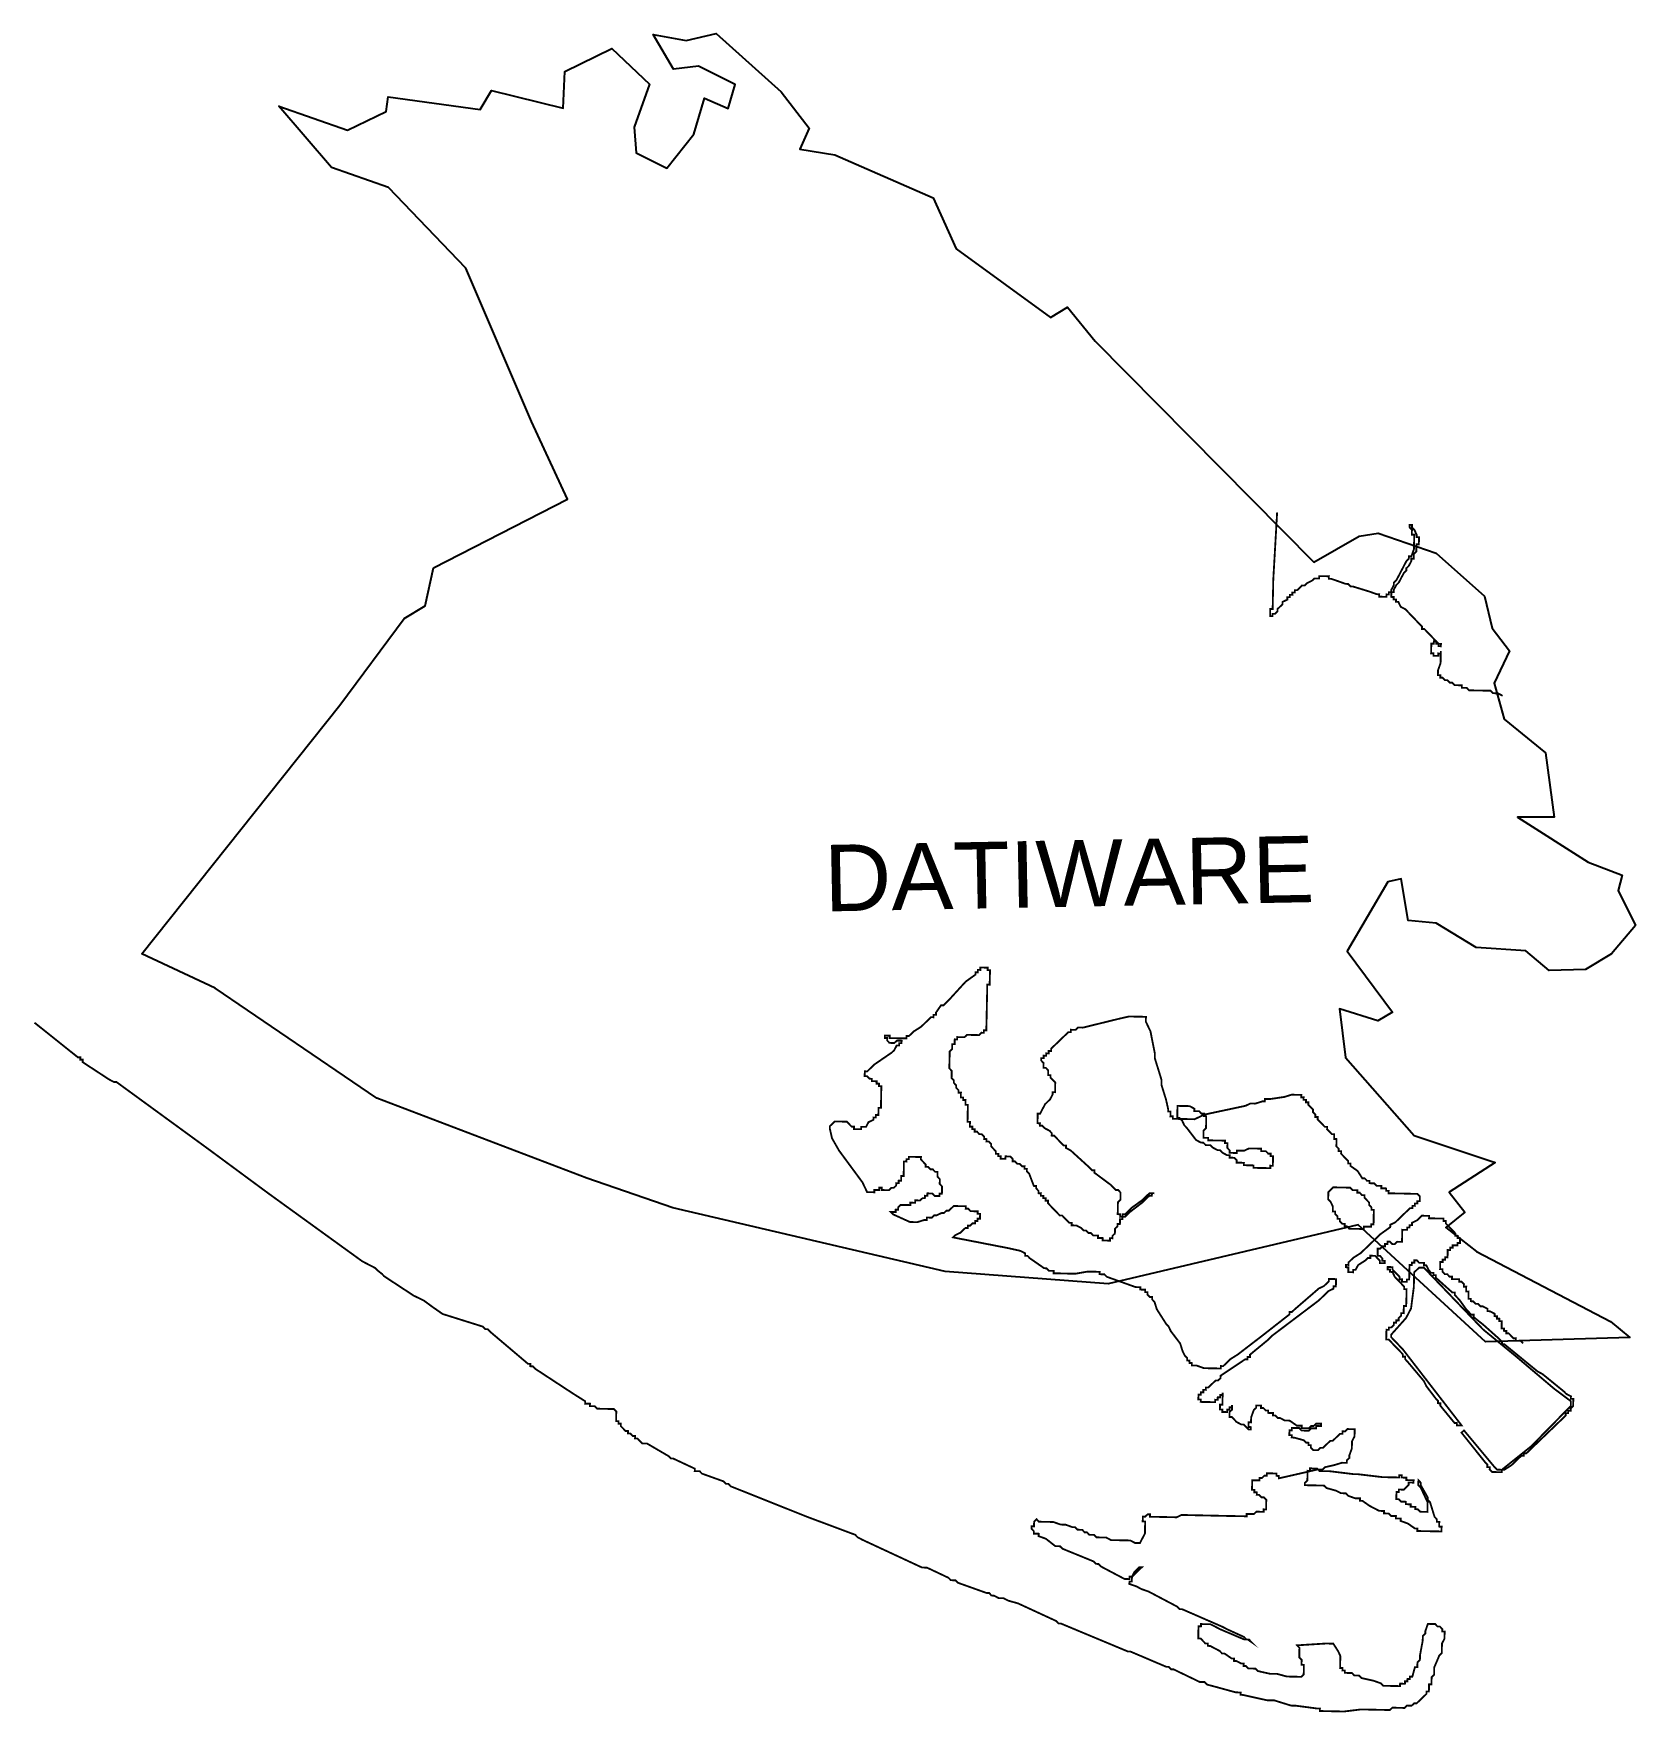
# Model space of a CAD drawing. Header units: metres. Extents: x 263345 to 265964, y 2158203 to 2160949.
import ezdxf

# ---------------------------------------------------------------- set-up
doc = ezdxf.new("R2010")
doc.units = ezdxf.units.M
for name, color, linetype in [('HIGH TIDE LINE', 6, 'Continuous'), ('village', 3, 'Continuous'), ('VILLAGE NAME', 250, 'Continuous')]:
    doc.layers.add(name, color=color, linetype=linetype)
doc.styles.get("Standard").update_dxf_attribs({"font": 'simplex.shx'})

msp = doc.modelspace()

# ---------------------------------------------------------------- linework, layer by layer
at = {"layer": 'HIGH TIDE LINE', "lineweight": 35, "const_width": 3}
for points in [[(265747.1, 2159865.6), (265739.3, 2159869.7), (265731.4, 2159869.8), (265727.6, 2159873.9), (265723.6, 2159873.9), (265719.7, 2159874), (265715.7, 2159874.1), (265711.8, 2159874.2), (265707.8, 2159874.3), (265703.9, 2159874.3), (265699.9, 2159874.4), (265696, 2159874.5), (265692, 2159874.6), (265688.2, 2159878.6), (265684.2, 2159878.7), (265680.3, 2159878.8), (265680.4, 2159882.7), (265676.4, 2159882.8), (265672.5, 2159882.9), (265668.5, 2159883), (265664.7, 2159887), (265660.7, 2159887.1), (265656.8, 2159891.1), (265652.9, 2159891.2), (265649, 2159895.2), (265645.1, 2159895.3), (265645.2, 2159899.3), (265641.2, 2159899.3), (265641.3, 2159903.3), (265641.4, 2159907.2), (265645.6, 2159919), (265645.8, 2159930.8), (265645.9, 2159934.8), (265646, 2159938.7), (265645.9, 2159934.8), (265642, 2159934.9), (265641.9, 2159930.9), (265637.9, 2159931), (265634, 2159931.1), (265634.1, 2159935), (265630.1, 2159935.1), (265630.2, 2159939.1), (265630.3, 2159943), (265630.4, 2159946.9), (265630.4, 2159950.9), (265634.4, 2159950.8), (265634.5, 2159954.8), (265638.4, 2159954.7), (265638.3, 2159950.7), (265642.3, 2159950.6), (265642.2, 2159946.7), (265646.1, 2159946.6), (265646.2, 2159950.6), (265642.3, 2159950.6), (265638.4, 2159954.7), (265626.8, 2159966.8), (265623, 2159970.8), (265619.1, 2159974.8), (265615.2, 2159974.9), (265615.2, 2159978.8), (265588.2, 2160007), (265580.4, 2160011.2), (265576.6, 2160019.1), (265572.6, 2160019.2), (265572.7, 2160023.2), (265568.8, 2160023.2), (265568.9, 2160027.2), (265564.9, 2160027.3), (265565, 2160031.2), (265565.1, 2160035.2), (265569, 2160035.1), (265569.1, 2160039), (265573.2, 2160046.8), (265577.2, 2160050.7), (265585.5, 2160066.3), (265589.5, 2160070.2), (265589.6, 2160074.1), (265593.6, 2160078), (265597.7, 2160085.8), (265597.8, 2160089.8), (265601.7, 2160089.7), (265601.8, 2160093.6), (265601.9, 2160097.6), (265605.9, 2160101.4), (265606, 2160105.4), (265606.1, 2160109.3), (265606.2, 2160113.3), (265610.1, 2160113.2), (265610.2, 2160117.2), (265610.3, 2160121.1), (265610.4, 2160125), (265606.4, 2160125.1), (265606.5, 2160129.1), (265602.7, 2160137.1), (265598.9, 2160141.1), (265598.9, 2160145), (265595, 2160145.1), (265594.9, 2160141.2), (265598.8, 2160137.1), (265598.7, 2160133.2), (265598.6, 2160129.2), (265602.6, 2160129.2), (265602.5, 2160125.2), (265602.4, 2160121.3), (265602.3, 2160117.3), (265602.2, 2160113.4), (265602.1, 2160109.4), (265602.1, 2160105.5), (265597.9, 2160093.7), (265593.9, 2160093.8), (265593.8, 2160089.9), (265589.8, 2160086), (265573.4, 2160054.7), (265569.3, 2160050.9), (265569.3, 2160046.9), (265565.2, 2160039.1), (265565.1, 2160035.2), (265561.1, 2160035.2), (265561, 2160031.3), (265557.1, 2160031.4), (265557, 2160027.4), (265553.1, 2160027.5), (265549.1, 2160027.6), (265545.2, 2160027.7), (265545.3, 2160031.6), (265541.3, 2160031.7), (265529.6, 2160035.9), (265502.1, 2160044.4), (265498.2, 2160044.5), (265494.3, 2160048.5), (265490.3, 2160048.6), (265478.6, 2160052.8), (265466.8, 2160056.9), (265462.9, 2160057), (265463, 2160061), (265459, 2160061.1), (265455.1, 2160061.1), (265451.1, 2160061.2), (265447.2, 2160061.3), (265447.1, 2160057.4), (265443.1, 2160057.4), (265439.2, 2160057.5), (265435.2, 2160053.7), (265427.2, 2160049.9), (265423.2, 2160046), (265419.2, 2160046.1), (265415.2, 2160042.2), (265411.2, 2160038.4), (265407.2, 2160038.4), (265407.1, 2160034.5), (265403.2, 2160034.6), (265403.1, 2160030.6), (265399.2, 2160030.7), (265399.1, 2160026.8), (265395.1, 2160026.8), (265395.1, 2160022.9), (265387.1, 2160019.1), (265387, 2160015.2), (265383, 2160011.3), (265378.9, 2160007.4), (265378.9, 2160003.5), (265374.8, 2159999.6), (265370.9, 2159999.7), (265370.8, 2159995.8), (265366.9, 2159995.8), (265366.9, 2159999.8), (265367, 2160003.7), (265367.1, 2160007.7), (265371.1, 2160007.6), (265371.1, 2160011.5), (265371.2, 2160015.5), (265371.5, 2160031.3), (265371.6, 2160035.2), (265371.7, 2160039.2), (265371.9, 2160051), (265372, 2160055), (265378.3, 2160165.4)], [(263346.1, 2159331.1), (263417, 2159274.5), (263421, 2159274.5), (263421, 2159270.5), (263424.9, 2159270.5), (263424.9, 2159266.5), (263468.3, 2159238.1), (263476.2, 2159234), (263480.2, 2159234), (263629.9, 2159124.8), (263728.5, 2159052), (263882.2, 2158940.8), (263897.6, 2158932.8), (263903.6, 2158929.7), (263907.4, 2158925.7), (263914.3, 2158920.3), (263918.2, 2158916.2), (263966.2, 2158884.7), (263982.8, 2158876.7), (263996.2, 2158866.8), (264013.5, 2158854.7), (264079.4, 2158834), (264083.3, 2158829.9), (264087.2, 2158829.9), (264091.1, 2158825.8), (264153.2, 2158773.2), (264157.1, 2158773.1), (264157, 2158769.2), (264161, 2158769.1), (264164.9, 2158765.1), (264227.2, 2158724.3), (264246.7, 2158712), (264246.6, 2158708.1), (264254.5, 2158707.9), (264254.4, 2158704), (264262.3, 2158703.8), (264266.2, 2158699.8), (264293.8, 2158699.2), (264297.6, 2158695.2), (264297.3, 2158679.4), (264301.3, 2158679.3), (264301.2, 2158675.4), (264305.1, 2158675.3), (264305, 2158671.3), (264312.8, 2158663.3), (264316.7, 2158663.2), (264316.6, 2158659.3), (264320.6, 2158659.2), (264324.4, 2158655.1), (264328.4, 2158655.1), (264328.3, 2158651.1), (264332.3, 2158651), (264336.1, 2158647), (264340, 2158643), (264347.9, 2158642.8), (264383, 2158622.3), (264386.9, 2158618.3), (264390.8, 2158618.2), (264426, 2158601.7), (264425.9, 2158597.8), (264433.8, 2158597.6), (264437.7, 2158593.6), (264472.9, 2158581), (264476.8, 2158577), (264480.7, 2158576.9), (264484.6, 2158572.9), (264609.9, 2158522.9), (264688.3, 2158493.6), (264692.1, 2158489.6), (264699.9, 2158485.5), (264797.7, 2158440), (264805.6, 2158439.9), (264840.8, 2158423.3), (264844.7, 2158419.3), (264852.5, 2158419.1), (264856.4, 2158415.1), (264903.4, 2158398.3), (264907.4, 2158398.3), (264911.2, 2158394.2), (264915.2, 2158394.1), (264923, 2158390), (264930.9, 2158389.9), (264938.7, 2158385.8), (264954.4, 2158381.5), (265017, 2158352.6), (265020.8, 2158348.5), (265024.8, 2158348.4), (265134.4, 2158302.7), (265138.3, 2158302.7), (265197, 2158277.7), (265201, 2158277.7), (265204.9, 2158273.6), (265208.8, 2158273.6), (265251.8, 2158252.9), (265259.7, 2158252.8), (265263.6, 2158248.7), (265279.3, 2158244.5), (265310.7, 2158235.9), (265318.6, 2158235.7), (265318.5, 2158231.8), (265322.4, 2158231.7), (265361.7, 2158223), (265373.6, 2158222.8), (265401, 2158214.3), (265408.9, 2158214.1), (265444.4, 2158209.4), (265448.3, 2158209.4), (265448.2, 2158205.4), (265487.7, 2158204.6), (265515.4, 2158208), (265562.7, 2158207), (265566.8, 2158210.9), (265586.5, 2158210.4), (265590.5, 2158214.3), (265598.4, 2158214.2), (265602.4, 2158218), (265606.4, 2158217.9), (265614.5, 2158225.7), (265618.5, 2158229.5), (265622.5, 2158233.4), (265622.6, 2158237.3), (265626.5, 2158237.3), (265626.8, 2158249.1), (265630.7, 2158249), (265631, 2158260.9), (265635, 2158264.7), (265635.2, 2158276.6), (265643.5, 2158296.1), (265647.6, 2158300), (265647.9, 2158315.8), (265652, 2158323.6), (265652.3, 2158335.4), (265648.3, 2158335.5), (265648.4, 2158339.5), (265644.5, 2158343.5), (265640.6, 2158343.6), (265636.7, 2158347.6), (265624.9, 2158347.9), (265620.7, 2158336.1), (265620.6, 2158332.2), (265616.6, 2158328.3), (265616.4, 2158320.4), (265612, 2158296.8), (265611.8, 2158288.9), (265607.8, 2158285), (265607.6, 2158277.1), (265603.7, 2158277.2), (265599.4, 2158261.5), (265595.5, 2158261.6), (265595.4, 2158257.6), (265591.4, 2158257.7), (265591.3, 2158253.8), (265587.4, 2158253.9), (265587.3, 2158249.9), (265579.4, 2158250.1), (265579.3, 2158246.1), (265551.7, 2158246.7), (265547.9, 2158250.7), (265536.1, 2158254.9), (265516.4, 2158259.3), (265512.6, 2158263.3), (265504.7, 2158263.5), (265500.8, 2158267.5), (265489, 2158267.8), (265489.1, 2158271.7), (265485.1, 2158271.8), (265485.2, 2158275.7), (265481.3, 2158275.8), (265481.7, 2158295.5), (265477.9, 2158303.5), (265470.2, 2158315.5), (265458.4, 2158315.8), (265411, 2158312.8), (265414.8, 2158308.8), (265414.5, 2158293), (265418.4, 2158289), (265418.2, 2158281.1), (265422.1, 2158281), (265421.8, 2158265.2), (265417.8, 2158261.3), (265394.1, 2158261.8), (265378.4, 2158266.1), (265366.6, 2158266.3), (265346.9, 2158270.7), (265343.1, 2158274.7), (265331.2, 2158275), (265327.4, 2158279), (265323.4, 2158279.1), (265323.5, 2158283), (265319.5, 2158283.1), (265311.7, 2158287.2), (265307.8, 2158287.3), (265307.9, 2158291.2), (265303.9, 2158291.3), (265292.2, 2158299.5), (265288.3, 2158299.5), (265284.4, 2158303.6), (265268.8, 2158311.8), (265264.9, 2158311.9), (265264.9, 2158315.8), (265261, 2158315.9), (265257.1, 2158319.9), (265253.3, 2158324), (265249.3, 2158324), (265249.7, 2158343.8), (265253.7, 2158343.7), (265253.8, 2158347.6), (265269.5, 2158347.3), (265285.2, 2158339.1), (265324.3, 2158322.5), (265332.2, 2158322.3), (265336.1, 2158318.3), (265324.4, 2158326.4), (265297, 2158338.9), (265289.2, 2158343), (265222.7, 2158372), (265218.7, 2158372.1), (265214.9, 2158376.1), (265168, 2158400.8), (265156.2, 2158404.9), (265148.4, 2158409.1), (265136.7, 2158413.2), (265136.8, 2158417.2), (265140.7, 2158417.1), (265140.9, 2158425), (265148.9, 2158432.7), (265153, 2158436.6), (265157, 2158440.5), (265153, 2158440.6), (265149, 2158436.7), (265145, 2158432.8), (265140.9, 2158425), (265136.9, 2158425.1), (265136.8, 2158421.1), (265132.9, 2158421.2), (265128.9, 2158421.3), (265121.1, 2158425.4), (265113.3, 2158429.5), (265089.9, 2158441.9), (265086, 2158445.9), (265082.1, 2158446), (265078.2, 2158450), (265027.3, 2158470.8), (265023.5, 2158474.8), (265019.5, 2158474.9), (265015.6, 2158475), (265000, 2158487.2), (264988.3, 2158491.3), (264988.4, 2158495.3), (264984.4, 2158495.4), (264980.5, 2158495.5), (264980.5, 2158499.4), (264976.7, 2158503.4), (264976.8, 2158507.4), (264980.7, 2158507.3), (264980.8, 2158511.2), (264980.9, 2158515.2), (264984.9, 2158519.1), (264988.8, 2158515), (264992.7, 2158514.9), (264996.7, 2158514.9), (265000.6, 2158514.8), (265004.5, 2158514.7), (265008.5, 2158514.6), (265012.4, 2158514.5), (265024.2, 2158510.3), (265032.1, 2158510.2), (265043.8, 2158506), (265047.8, 2158505.9), (265051.7, 2158501.9), (265055.6, 2158501.8), (265059.6, 2158501.7), (265063.4, 2158497.7), (265067.4, 2158497.6), (265071.2, 2158493.6), (265075.2, 2158493.5), (265079.1, 2158493.4), (265083, 2158489.4), (265086.9, 2158489.3), (265094.8, 2158489.1), (265098.8, 2158489.1), (265106.6, 2158484.9), (265110.5, 2158484.9), (265114.5, 2158484.8), (265118.4, 2158484.7), (265122.4, 2158484.6), (265126.3, 2158484.5), (265130.3, 2158484.5), (265134.2, 2158484.4), (265138.1, 2158484.3), (265146, 2158480.2), (265149.9, 2158480.1), (265153.9, 2158480), (265162.1, 2158495.6), (265162.5, 2158515.4), (265158.5, 2158515.5), (265158.6, 2158519.4), (265158.7, 2158523.4), (265162.6, 2158523.3), (265166.7, 2158527.1), (265170.6, 2158527.1), (265170.5, 2158523.1), (265174.5, 2158523), (265178.4, 2158522.9), (265182.4, 2158522.9), (265186.3, 2158522.8), (265190.3, 2158522.7), (265213.9, 2158522.2), (265221.9, 2158526), (265237.7, 2158525.7), (265241.7, 2158525.6), (265245.6, 2158525.5), (265293, 2158524.5), (265296.9, 2158524.4), (265308.7, 2158524.2), (265324.5, 2158523.9), (265328.5, 2158523.8), (265328.6, 2158527.7), (265332.5, 2158527.7), (265336.4, 2158527.6), (265340.4, 2158527.5), (265344.4, 2158531.4), (265348.4, 2158531.3), (265352.3, 2158531.2), (265356.3, 2158531.1), (265356.3, 2158535.1), (265360.3, 2158535), (265360.4, 2158538.9), (265360.5, 2158542.9), (265360.5, 2158546.8), (265360.6, 2158550.8), (265356.8, 2158554.8), (265352.8, 2158554.9), (265348.9, 2158558.9), (265345, 2158559), (265345.1, 2158562.9), (265341.1, 2158563), (265341.2, 2158567), (265337.3, 2158567), (265337.3, 2158571), (265337.4, 2158574.9), (265337.5, 2158578.9), (265337.6, 2158582.8), (265341.5, 2158582.7), (265345.5, 2158582.7), (265349.4, 2158582.6), (265349.5, 2158586.5), (265353.5, 2158586.4), (265357.5, 2158590.3), (265361.4, 2158590.2), (265361.5, 2158594.2), (265365.5, 2158594.1), (265369.4, 2158594), (265373.4, 2158593.9), (265377.3, 2158593.9), (265377.2, 2158589.9), (265381.2, 2158589.8), (265381.1, 2158585.9), (265397, 2158589.5), (265412.8, 2158593.1), (265444.6, 2158600.4), (265448.5, 2158600.3), (265452.4, 2158600.2), (265456.5, 2158604.1), (265472.3, 2158607.7), (265484.3, 2158611.4), (265488.2, 2158611.3), (265492.2, 2158611.2), (265492.2, 2158615.2), (265496.3, 2158619), (265496.3, 2158623), (265500.5, 2158634.7), (265500.6, 2158638.7), (265500.7, 2158642.6), (265500.8, 2158646.6), (265504.9, 2158654.4), (265505, 2158658.3), (265505.1, 2158662.3), (265505.1, 2158666.2), (265501.2, 2158666.3), (265497.2, 2158666.4), (265493.3, 2158666.5), (265489.3, 2158662.6), (265485.3, 2158662.7), (265485.2, 2158658.7), (265481.3, 2158658.8), (265477.3, 2158655), (265469.2, 2158647.2), (265465.3, 2158647.3), (265453.2, 2158635.7), (265449.2, 2158635.8), (265445.2, 2158631.9), (265441.3, 2158632), (265437.3, 2158632.1), (265433.4, 2158636.1), (265433.5, 2158640.1), (265429.6, 2158640.2), (265429.7, 2158644.1), (265425.7, 2158644.2), (265421.9, 2158648.2), (265406.2, 2158652.5), (265402.2, 2158652.6), (265402.3, 2158656.5), (265398.3, 2158656.6), (265398.4, 2158660.5), (265398.5, 2158664.5), (265402.4, 2158664.4), (265402.5, 2158668.4), (265406.5, 2158668.3), (265410.4, 2158668.2), (265414.4, 2158668.1), (265418.2, 2158664.1), (265422.2, 2158664), (265426.1, 2158663.9), (265430.1, 2158663.8), (265434.1, 2158667.7), (265442, 2158667.5), (265442.1, 2158671.5), (265446, 2158671.4), (265450, 2158671.3), (265450.1, 2158675.3), (265446.1, 2158675.3), (265442.2, 2158675.4), (265438.1, 2158671.6), (265434.2, 2158671.6), (265430.2, 2158667.8), (265426.2, 2158667.9), (265422.3, 2158667.9), (265418.3, 2158668), (265418.4, 2158672), (265414.5, 2158672.1), (265410.5, 2158672.1), (265398.8, 2158680.3), (265394.9, 2158680.4), (265390.9, 2158680.4), (265383.1, 2158684.6), (265379.2, 2158684.6), (265375.3, 2158688.7), (265371.4, 2158688.7), (265371.5, 2158692.7), (265363.6, 2158692.9), (265363.6, 2158696.8), (265359.7, 2158696.9), (265355.8, 2158700.9), (265351.9, 2158701), (265352, 2158704.9), (265348, 2158705), (265344.1, 2158705.1), (265344, 2158701.2), (265340, 2158697.3), (265335.8, 2158685.5), (265335.7, 2158681.6), (265335.6, 2158677.6), (265331.7, 2158677.7), (265331.6, 2158673.8), (265331.5, 2158669.8), (265335.4, 2158669.7), (265335.4, 2158665.8), (265331.4, 2158665.9), (265327.6, 2158669.9), (265323.7, 2158673.9), (265319.7, 2158674), (265311.9, 2158678.1), (265308.1, 2158682.2), (265304.2, 2158686.2), (265300.3, 2158686.3), (265300.3, 2158690.2), (265300.4, 2158694.2), (265304.4, 2158698), (265304.5, 2158702), (265304.6, 2158705.9), (265304.5, 2158702), (265300.6, 2158702.1), (265300.5, 2158698.1), (265296.6, 2158698.2), (265296.5, 2158694.2), (265292.5, 2158694.3), (265288.6, 2158694.4), (265288.7, 2158698.4), (265284.7, 2158698.4), (265284.8, 2158702.4), (265284.9, 2158706.3), (265288.8, 2158706.2), (265288.9, 2158710.2), (265289, 2158714.1), (265289.1, 2158718.1), (265289.2, 2158722), (265289.2, 2158726), (265289.2, 2158722), (265285.2, 2158722.1), (265285.1, 2158718.2), (265281.2, 2158718.3), (265281.1, 2158714.3), (265277.1, 2158714.4), (265277.1, 2158710.4), (265273.1, 2158710.5), (265269.2, 2158710.6), (265265.2, 2158710.7), (265261.3, 2158710.8), (265257.3, 2158710.8), (265253.4, 2158710.9), (265253.5, 2158714.9), (265249.5, 2158715), (265249.6, 2158718.9), (265249.7, 2158722.9), (265253.6, 2158722.8), (265253.7, 2158726.7), (265257.7, 2158726.6), (265257.7, 2158730.6), (265261.7, 2158730.5), (265261.8, 2158734.4), (265265.7, 2158734.4), (265277.8, 2158746), (265281.7, 2158745.9), (265285.8, 2158749.7), (265285.9, 2158753.7), (265325.9, 2158780.5), (265329.8, 2158780.4), (265329.9, 2158784.4), (265333.9, 2158784.3), (265334, 2158788.2), (265362.1, 2158811.3), (265366.1, 2158815.2), (265370.1, 2158819.1), (265446.3, 2158876.7), (265450.4, 2158880.6), (265454.4, 2158884.5), (265462.4, 2158892.2), (265470.4, 2158896), (265470.5, 2158899.9), (265474.4, 2158899.8), (265474.5, 2158903.8), (265474.6, 2158907.7), (265474.7, 2158911.7), (265470.7, 2158911.8), (265466.8, 2158911.8), (265462.8, 2158911.9), (265462.8, 2158908), (265454.7, 2158900.2), (265446.7, 2158896.5), (265406.5, 2158861.8), (265402.5, 2158857.9), (265398.6, 2158858), (265398.5, 2158854), (265354.3, 2158819.4), (265314.2, 2158788.6), (265302.2, 2158781), (265294.2, 2158773.3), (265290.1, 2158769.4), (265286.2, 2158769.5), (265286.1, 2158765.5), (265282.2, 2158765.6), (265278.2, 2158765.7), (265274.3, 2158765.8), (265270.3, 2158765.9), (265266.4, 2158765.9), (265262.4, 2158766), (265258.5, 2158766.1), (265246.7, 2158770.3), (265242.8, 2158770.4), (265238.8, 2158770.5), (265238.9, 2158774.4), (265235, 2158774.5), (265235, 2158778.4), (265231.1, 2158778.5), (265231.2, 2158782.5), (265227.3, 2158786.5), (265223.5, 2158794.5), (265219.8, 2158806.4), (265204.5, 2158826.5), (265200.7, 2158834.4), (265196.8, 2158838.5), (265181.5, 2158862.5), (265177.8, 2158874.4), (265173.9, 2158878.4), (265174, 2158882.4), (265170.1, 2158882.4), (265166.2, 2158886.5), (265166.3, 2158890.4), (265162.4, 2158890.5), (265162.4, 2158894.5), (265158.5, 2158894.5), (265154.5, 2158894.6), (265154.6, 2158898.6), (265150.7, 2158898.6), (265146.7, 2158898.7), (265135, 2158902.9), (265099.7, 2158915.5), (265095.8, 2158919.5), (265091.9, 2158919.6), (265087.9, 2158919.7), (265088, 2158923.6), (265084.1, 2158923.7), (265080.1, 2158923.8), (265076.2, 2158923.9), (265072.2, 2158924), (265068.3, 2158924), (265048.5, 2158920.5), (265044.5, 2158920.6), (265040.6, 2158920.7), (265036.6, 2158920.7), (265028.8, 2158920.9), (265024.8, 2158921), (265020.9, 2158921.1), (265016.9, 2158921.2), (265013, 2158921.2), (265013, 2158925.2), (265009.1, 2158925.3), (265005.2, 2158925.3), (265001.3, 2158929.4), (264997.3, 2158929.5), (264985.7, 2158937.6), (264974, 2158945.7), (264970.1, 2158949.8), (264966.2, 2158949.8), (264966.3, 2158953.8), (264958.5, 2158957.9), (264938.8, 2158962.3), (264848.4, 2158979.9), (264852.4, 2158983.8), (264860.4, 2158987.6), (264864.4, 2158991.4), (264868.4, 2158995.3), (264872.4, 2158995.2), (264872.5, 2158999.2), (264876.4, 2158999.1), (264880.4, 2159003), (264884.4, 2159002.9), (264884.5, 2159006.8), (264888.4, 2159006.7), (264888.5, 2159010.7), (264892.4, 2159010.6), (264892.5, 2159014.6), (264892.6, 2159018.5), (264888.6, 2159018.6), (264888.7, 2159022.5), (264884.8, 2159022.6), (264880.8, 2159022.7), (264876.9, 2159022.8), (264873, 2159026.8), (264869.1, 2159026.9), (264869.2, 2159030.8), (264865.2, 2159030.9), (264861.3, 2159031), (264857.3, 2159031.1), (264853.4, 2159031.2), (264849.4, 2159031.2), (264845.4, 2159027.4), (264841.4, 2159023.5), (264837.4, 2159023.6), (264833.4, 2159019.7), (264829.5, 2159019.8), (264821.5, 2159016), (264817.5, 2159016.1), (264813.5, 2159012.2), (264809.6, 2159012.3), (264805.6, 2159012.4), (264805.5, 2159008.5), (264801.6, 2159008.5), (264789.7, 2159004.8), (264777.8, 2159005.1), (264750.4, 2159017.5), (264746.6, 2159021.5), (264750.5, 2159021.4), (264754.5, 2159021.4), (264754.6, 2159025.3), (264758.5, 2159025.2), (264758.6, 2159029.2), (264762.6, 2159033), (264766.6, 2159033), (264770.5, 2159032.9), (264774.4, 2159032.8), (264778.4, 2159032.7), (264778.5, 2159036.7), (264782.4, 2159036.6), (264786.4, 2159036.5), (264786.5, 2159040.4), (264790.4, 2159040.4), (264794.3, 2159040.3), (264798.4, 2159044.1), (264802.3, 2159044.1), (264802.4, 2159048), (264806.3, 2159047.9), (264806.4, 2159051.9), (264810.4, 2159051.8), (264814.3, 2159051.7), (264818.2, 2159047.7), (264822.1, 2159047.6), (264826.1, 2159047.5), (264826.2, 2159051.5), (264830.1, 2159051.4), (264830.2, 2159055.3), (264830.3, 2159059.3), (264830.4, 2159063.2), (264826.5, 2159067.3), (264826.6, 2159071.2), (264826.7, 2159075.1), (264822.8, 2159079.2), (264822.9, 2159083.1), (264822.9, 2159087.1), (264819, 2159087.2), (264815.1, 2159091.2), (264811.2, 2159091.3), (264807.3, 2159095.3), (264803.4, 2159095.4), (264803.5, 2159099.3), (264799.6, 2159103.3), (264795.7, 2159107.4), (264795.8, 2159111.3), (264791.9, 2159111.4), (264787.9, 2159111.5), (264784, 2159111.6), (264780, 2159111.7), (264776.1, 2159111.7), (264776, 2159107.8), (264772.1, 2159107.9), (264772, 2159103.9), (264768, 2159104), (264767.9, 2159100.1), (264767.9, 2159096.1), (264767.8, 2159092.2), (264767.7, 2159088.2), (264767.6, 2159084.3), (264767.5, 2159080.3), (264763.6, 2159080.4), (264763.5, 2159076.5), (264763.4, 2159072.5), (264759.5, 2159072.6), (264759.4, 2159068.6), (264755.5, 2159068.7), (264755.4, 2159064.8), (264751.3, 2159060.9), (264747.4, 2159061), (264743.4, 2159057.1), (264739.4, 2159057.2), (264735.5, 2159057.3), (264731.5, 2159057.4), (264731.6, 2159061.3), (264727.7, 2159061.4), (264727.6, 2159057.5), (264723.6, 2159057.5), (264719.7, 2159057.6), (264719.6, 2159053.7), (264715.7, 2159053.8), (264707.8, 2159053.9), (264700.2, 2159069.9), (264661.8, 2159122), (264650.4, 2159142), (264646.8, 2159157.8), (264646.8, 2159161.8), (264650.9, 2159165.7), (264654.9, 2159169.5), (264662.8, 2159169.4), (264666.7, 2159169.3), (264670.7, 2159169.2), (264674.6, 2159169.1), (264678.5, 2159165.1), (264682.4, 2159161.1), (264686.3, 2159161), (264686.2, 2159157), (264690.2, 2159156.9), (264694.1, 2159156.9), (264698.1, 2159156.8), (264698.1, 2159160.7), (264702.1, 2159160.6), (264706, 2159160.6), (264710.1, 2159168.4), (264718.1, 2159172.2), (264718.2, 2159176.1), (264722.1, 2159176), (264722.2, 2159180), (264726.2, 2159179.9), (264726.3, 2159183.8), (264726.3, 2159187.8), (264726.4, 2159191.7), (264730.4, 2159191.7), (264730.4, 2159195.6), (264730.5, 2159199.5), (264730.6, 2159203.5), (264730.7, 2159207.4), (264730.8, 2159211.4), (264730.9, 2159215.3), (264730.9, 2159219.3), (264731, 2159223.2), (264731.1, 2159227.2), (264727.2, 2159227.3), (264727.2, 2159231.2), (264723.3, 2159231.3), (264723.4, 2159235.2), (264719.4, 2159235.3), (264715.5, 2159235.4), (264715.6, 2159239.3), (264711.6, 2159239.4), (264707.7, 2159243.5), (264703.8, 2159243.5), (264703.9, 2159247.5), (264704, 2159251.4), (264707.9, 2159251.3), (264711.9, 2159255.2), (264716, 2159259.1), (264720, 2159262.9), (264748, 2159282.1), (264752.1, 2159286), (264756.2, 2159293.8), (264760.1, 2159293.7), (264760.2, 2159297.6), (264764.1, 2159297.6), (264764.2, 2159301.5), (264760.3, 2159301.6), (264756.3, 2159301.7), (264752.3, 2159297.8), (264748.4, 2159297.9), (264744.4, 2159298), (264740.5, 2159302), (264740.6, 2159305.9), (264736.7, 2159306), (264736.8, 2159310), (264740.7, 2159309.9), (264744.7, 2159309.8), (264744.6, 2159305.9), (264748.5, 2159305.8), (264752.5, 2159305.7), (264756.4, 2159305.6), (264760.4, 2159305.5), (264764.3, 2159305.5), (264768.3, 2159305.4), (264772.2, 2159305.3), (264772.3, 2159309.2), (264776.2, 2159309.2), (264784.3, 2159316.9), (264796.3, 2159324.5), (264800.3, 2159328.4), (264804.3, 2159332.3), (264812.4, 2159340), (264816.3, 2159339.9), (264816.4, 2159343.9), (264820.4, 2159343.8), (264820.5, 2159347.7), (264828.6, 2159359.4), (264832.5, 2159359.3), (264836.6, 2159363.2), (264840.6, 2159367.1), (264868.9, 2159398.1), (264884.9, 2159409.6), (264885, 2159413.5), (264888.9, 2159413.4), (264889, 2159417.4), (264893, 2159417.3), (264893, 2159421.3), (264897, 2159421.2), (264900.9, 2159421.1), (264904.9, 2159421), (264904.8, 2159417.1), (264908.7, 2159417), (264908.7, 2159413), (264908.6, 2159409.1), (264908.4, 2159401.2), (264908.3, 2159397.2), (264908.3, 2159393.3), (264904.3, 2159393.4), (264904.2, 2159389.4), (264904.1, 2159385.5), (264904.1, 2159381.5), (264903.8, 2159369.7), (264903.2, 2159338.1), (264903, 2159330.2), (264902.8, 2159322.3), (264902.8, 2159318.4), (264898.8, 2159318.5), (264898.7, 2159314.5), (264894.8, 2159314.6), (264890.8, 2159310.7), (264886.8, 2159310.8), (264882.9, 2159310.9), (264878.9, 2159311), (264875, 2159311.1), (264871, 2159311.1), (264867, 2159307.3), (264863, 2159307.4), (264859.1, 2159307.4), (264855.2, 2159307.5), (264855.1, 2159303.6), (264851.1, 2159303.7), (264851, 2159299.7), (264851, 2159295.8), (264847, 2159295.8), (264846.9, 2159291.9), (264846.9, 2159288), (264842.8, 2159284.1), (264842.7, 2159280.1), (264842.7, 2159276.2), (264842.6, 2159272.2), (264842.5, 2159268.3), (264842.4, 2159264.4), (264842.3, 2159260.4), (264842.2, 2159256.5), (264846.1, 2159252.4), (264846, 2159244.5), (264845.9, 2159240.6), (264849.7, 2159236.6), (264849.7, 2159232.6), (264853.5, 2159228.6), (264853.4, 2159224.6), (264857.3, 2159220.6), (264857.2, 2159216.7), (264861.2, 2159216.6), (264861, 2159208.7), (264864.9, 2159208.6), (264864.9, 2159204.7), (264868.8, 2159204.6), (264868.7, 2159200.6), (264868.6, 2159196.7), (264872.6, 2159196.6), (264872.5, 2159192.7), (264872.4, 2159188.7), (264872.3, 2159184.8), (264872.3, 2159180.8), (264872.2, 2159176.9), (264872.1, 2159172.9), (264872, 2159169), (264876, 2159168.9), (264875.9, 2159164.9), (264875.8, 2159161), (264879.8, 2159160.9), (264879.7, 2159157), (264883.6, 2159156.9), (264883.5, 2159152.9), (264887.5, 2159152.9), (264891.3, 2159148.8), (264895.3, 2159148.7), (264899.2, 2159144.7), (264899.1, 2159140.8), (264903, 2159140.7), (264902.9, 2159136.7), (264906.9, 2159136.7), (264910.7, 2159132.6), (264910.7, 2159128.7), (264918.4, 2159120.6), (264918.3, 2159116.7), (264922.3, 2159116.6), (264922.2, 2159112.7), (264926.1, 2159112.6), (264926, 2159108.6), (264930, 2159108.5), (264933.9, 2159108.5), (264934, 2159112.4), (264938, 2159112.3), (264941.9, 2159112.2), (264945.8, 2159108.2), (264945.7, 2159104.3), (264949.6, 2159104.2), (264953.5, 2159100.2), (264957.5, 2159100.1), (264961.3, 2159096), (264965.3, 2159096), (264965.2, 2159092), (264969.1, 2159091.9), (264969, 2159088), (264972.9, 2159084), (264980.4, 2159064.1), (264984.3, 2159064), (264984.3, 2159060), (264988.1, 2159056), (264988, 2159052.1), (264992, 2159052), (264991.9, 2159048), (264995.9, 2159048), (264995.8, 2159044), (264999.7, 2159043.9), (264999.6, 2159040), (265003.6, 2159039.9), (265003.5, 2159035.9), (265022.8, 2159015.8), (265026.8, 2159015.7), (265030.6, 2159011.7), (265034.5, 2159007.7), (265038.4, 2159003.6), (265042.3, 2159003.6), (265042.2, 2158999.6), (265046.2, 2158999.5), (265050.1, 2158999.4), (265057.9, 2158995.3), (265061.8, 2158991.3), (265065.7, 2158991.2), (265069.6, 2158987.2), (265073.6, 2158987.1), (265077.4, 2158983.1), (265081.4, 2158983), (265085.3, 2158982.9), (265085.2, 2158979), (265089.2, 2158978.9), (265093.1, 2158978.8), (265093, 2158974.9), (265097, 2158974.8), (265100.9, 2158974.7), (265104.9, 2158974.6), (265105, 2158978.6), (265108.9, 2158978.5), (265109, 2158982.4), (265113, 2158986.3), (265113.1, 2158990.2), (265113.2, 2158994.2), (265117.2, 2158998.1), (265117.3, 2159002), (265121.2, 2159001.9), (265121.3, 2159005.9), (265121.4, 2159009.8), (265125.3, 2159009.7), (265125.4, 2159013.7), (265129.4, 2159013.6), (265133.4, 2159017.5), (265137.4, 2159021.3), (265157.5, 2159036.7), (265169.6, 2159048.3), (265173.5, 2159048.2), (265173.6, 2159052.2), (265177.5, 2159052.1), (265173.6, 2159052.2), (265169.7, 2159052.2), (265165.6, 2159048.4), (265157.6, 2159040.7), (265141.5, 2159029.1), (265137.5, 2159025.3), (265133.5, 2159021.4), (265129.5, 2159017.5), (265125.5, 2159017.6), (265125.4, 2159013.7), (265121.5, 2159013.8), (265121.6, 2159017.7), (265117.6, 2159017.8), (265117.7, 2159021.7), (265117.8, 2159025.7), (265117.9, 2159029.6), (265117.9, 2159033.6), (265118, 2159037.5), (265122.1, 2159041.4), (265122.1, 2159045.3), (265122.2, 2159049.3), (265122.3, 2159053.2), (265118.4, 2159057.3), (265114.5, 2159057.3), (265110.6, 2159061.4), (265106.8, 2159065.4), (265079.5, 2159085.7), (265079.6, 2159089.7), (265075.7, 2159089.7), (265071.8, 2159093.8), (265040.8, 2159122), (265033, 2159126.2), (265033.1, 2159130.1), (265029.1, 2159130.2), (265017.5, 2159142.3), (265013.7, 2159146.3), (265009.7, 2159146.4), (265009.8, 2159150.3), (265006, 2159154.4), (264998.1, 2159158.5), (264994.3, 2159162.5), (264990.3, 2159162.6), (264990.4, 2159166.5), (264986.5, 2159166.6), (264986.5, 2159170.6), (264986.6, 2159174.5), (264986.7, 2159178.4), (264986.8, 2159182.4), (264990.7, 2159182.3), (264994.8, 2159190.1), (264999, 2159197.9), (265003, 2159201.8), (265007, 2159205.7), (265011.1, 2159213.5), (265011.2, 2159217.4), (265015.2, 2159217.3), (265015.2, 2159221.3), (265015.3, 2159225.2), (265015.4, 2159229.2), (265015.5, 2159233.1), (265011.6, 2159237.2), (265007.8, 2159241.2), (265007.8, 2159245.1), (265003.9, 2159245.2), (265004, 2159249.2), (265004, 2159253.1), (265000.2, 2159257.1), (264996.2, 2159257.2), (264996.3, 2159261.2), (264996.4, 2159265.1), (264992.5, 2159269.1), (264992.6, 2159273.1), (264996.6, 2159273), (264996.6, 2159277), (265000.6, 2159276.9), (265000.7, 2159280.8), (265004.6, 2159280.7), (265004.7, 2159284.7), (265008.6, 2159284.6), (265008.7, 2159288.6), (265012.8, 2159292.4), (265020.8, 2159300.1), (265028.9, 2159307.9), (265032.9, 2159311.7), (265036.9, 2159315.6), (265040.9, 2159315.5), (265041, 2159319.5), (265044.9, 2159319.4), (265048.8, 2159319.3), (265052.9, 2159323.2), (265056.8, 2159323.1), (265060.8, 2159323), (265120.3, 2159337.6), (265136.2, 2159341.2), (265140.1, 2159341.1), (265144.1, 2159341), (265148, 2159340.9), (265151.9, 2159340.9), (265155.9, 2159340.8), (265159.8, 2159340.7), (265163.8, 2159340.6), (265163.7, 2159336.7), (265163.6, 2159332.7), (265167.4, 2159324.8), (265171.2, 2159316.8), (265178.3, 2159281.1), (265178.2, 2159273.2), (265189.3, 2159237.4), (265189.1, 2159229.5), (265196.5, 2159205.7), (265200.1, 2159189.8), (265200.1, 2159185.9), (265204, 2159185.8), (265203.9, 2159181.8), (265203.8, 2159177.9), (265207.8, 2159177.8), (265207.7, 2159173.9), (265211.7, 2159173.8), (265215.6, 2159173.7), (265219.5, 2159173.6), (265223.5, 2159173.5), (265227.4, 2159173.5), (265231.4, 2159173.4), (265235.3, 2159173.3), (265239.3, 2159173.2), (265243.2, 2159173.1), (265259.2, 2159180.7), (265326.6, 2159195.1), (265334.6, 2159198.9), (265338.5, 2159198.8), (265342.5, 2159198.7), (265354.4, 2159202.4), (265358.3, 2159202.3), (265358.4, 2159206.3), (265362.3, 2159206.2), (265366.3, 2159206.1), (265390.1, 2159209.6), (265402, 2159213.3), (265405.9, 2159213.2), (265409.9, 2159213.1), (265413.8, 2159213), (265417.8, 2159213), (265417.7, 2159209), (265421.6, 2159208.9), (265421.5, 2159205), (265425.5, 2159204.9), (265425.4, 2159200.9), (265429.4, 2159200.9), (265429.3, 2159196.9), (265437, 2159188.9), (265436.9, 2159184.9), (265440.8, 2159180.9), (265440.7, 2159176.9), (265444.6, 2159176.9), (265444.6, 2159172.9), (265456.2, 2159160.8), (265460.1, 2159160.7), (265460, 2159156.8), (265463.9, 2159152.8), (265467.8, 2159148.7), (265471.7, 2159148.7), (265471.6, 2159144.7), (265471.5, 2159140.8), (265475.5, 2159140.7), (265475.4, 2159136.7), (265475.3, 2159132.8), (265475.2, 2159128.8), (265479.1, 2159124.8), (265479, 2159120.9), (265483, 2159120.8), (265482.9, 2159116.8), (265490.6, 2159108.8), (265494.5, 2159104.7), (265494.4, 2159100.8), (265498.3, 2159100.7), (265498.3, 2159096.8), (265509.9, 2159088.6), (265517.6, 2159076.6), (265521.5, 2159076.5), (265525.4, 2159072.5), (265529.3, 2159072.4), (265529.3, 2159068.5), (265533.2, 2159068.4), (265537.2, 2159068.3), (265541, 2159064.3), (265545, 2159064.2), (265548.9, 2159064.1), (265548.8, 2159060.2), (265552.8, 2159060.1), (265556.7, 2159060), (265556.6, 2159056.1), (265560.6, 2159056), (265560.5, 2159052), (265564.4, 2159052), (265568.4, 2159051.9), (265572.3, 2159051.8), (265576.3, 2159051.7), (265580.2, 2159051.6), (265584.2, 2159051.6), (265596, 2159051.3), (265600, 2159051.2), (265603.9, 2159051.2), (265607.9, 2159051.1), (265611.7, 2159047), (265611.6, 2159043.1), (265611.6, 2159039.1), (265607.6, 2159039.2), (265607.5, 2159035.3), (265603.6, 2159035.4), (265603.5, 2159031.4), (265599.6, 2159031.5), (265599.5, 2159027.6), (265595.5, 2159027.6), (265571.4, 2159004.4), (265563.4, 2159000.7), (265563.3, 2158996.7), (265547.3, 2158985.2), (265515.1, 2158954.3), (265503, 2158946.6), (265499, 2158942.8), (265495, 2158938.9), (265494.9, 2158934.9), (265491, 2158935), (265490.9, 2158931.1), (265494.8, 2158931), (265494.7, 2158927.1), (265494.7, 2158923.1), (265498.6, 2158923), (265502.6, 2158922.9), (265502.6, 2158926.9), (265506.6, 2158926.8), (265510.7, 2158934.6), (265522.7, 2158942.3), (265526.7, 2158946.1), (265530.7, 2158946.1), (265530.8, 2158950), (265534.7, 2158949.9), (265538.6, 2158949.8), (265542.5, 2158945.8), (265546.4, 2158941.8), (265546.3, 2158937.8), (265550.2, 2158937.8), (265554.2, 2158937.7), (265554.3, 2158941.6), (265550.3, 2158941.7), (265550.4, 2158945.6), (265546.5, 2158949.7), (265542.6, 2158949.8), (265542.7, 2158953.7), (265542.8, 2158957.6), (265542.8, 2158961.6), (265546.8, 2158961.5), (265550.8, 2158965.4), (265554.8, 2158965.3), (265554.8, 2158969.2), (265558.8, 2158969.2), (265558.9, 2158973.1), (265562.8, 2158973), (265566.7, 2158969), (265570.6, 2158968.9), (265574.7, 2158972.8), (265578.6, 2158972.7), (265582.5, 2158972.6), (265582.6, 2158976.6), (265582.7, 2158980.5), (265582.8, 2158984.5), (265582.9, 2158988.4), (265583, 2158992.4), (265586.9, 2158992.3), (265590.8, 2158992.2), (265590.9, 2158996.1), (265594.9, 2158996.1), (265595, 2159000), (265598.9, 2158999.9), (265599, 2159003.9), (265607, 2159007.7), (265615, 2159015.4), (265619, 2159015.3), (265622.9, 2159015.2), (265626.9, 2159015.1), (265626.8, 2159011.2), (265630.7, 2159011.1), (265634.7, 2159011), (265638.6, 2159010.9), (265642.6, 2159010.9), (265646.5, 2159010.8), (265650.5, 2159010.7), (265650.4, 2159006.8), (265654.3, 2159006.7), (265654.2, 2159002.7), (265658.1, 2158998.7), (265662, 2158994.7), (265669.7, 2158986.6), (265669.6, 2158982.7), (265673.6, 2158982.6), (265673.5, 2158978.6), (265677.4, 2158978.6), (265677.3, 2158974.6), (265677.3, 2158970.7), (265673.3, 2158970.7), (265673.2, 2158966.8), (265669.3, 2158966.9), (265665.3, 2158967), (265665.3, 2158963), (265661.3, 2158963.1), (265661.2, 2158959.1), (265657.3, 2158959.2), (265657.2, 2158955.3), (265657.1, 2158951.3), (265657, 2158947.4), (265653.1, 2158947.5), (265653, 2158943.5), (265649.1, 2158943.6), (265649, 2158939.7), (265645, 2158939.7), (265645, 2158935.8), (265644.9, 2158931.8), (265644.8, 2158927.9), (265648.7, 2158927.8), (265648.7, 2158923.9), (265652.5, 2158919.8), (265656.5, 2158919.8), (265660.3, 2158915.7), (265664.3, 2158915.6), (265664.2, 2158911.7), (265668.1, 2158911.6), (265672.1, 2158911.5), (265676, 2158911.5), (265676, 2158907.5), (265679.9, 2158907.4), (265683.8, 2158903.4), (265683.7, 2158899.4), (265687.6, 2158899.4), (265687.5, 2158895.4), (265687.5, 2158891.5), (265691.4, 2158891.4), (265691.3, 2158887.4), (265691.2, 2158883.5), (265691.2, 2158879.6), (265695.1, 2158879.5), (265695, 2158875.5), (265699, 2158875.4), (265702.8, 2158871.4), (265706.8, 2158871.3), (265710.6, 2158867.3), (265714.6, 2158867.2), (265722.4, 2158863.1), (265722.3, 2158859.2), (265726.3, 2158859.1), (265734.1, 2158855), (265734, 2158851), (265737.9, 2158850.9), (265737.9, 2158847), (265741.8, 2158846.9), (265741.7, 2158843), (265745.7, 2158842.9), (265745.6, 2158838.9), (265745.5, 2158835), (265745.4, 2158831), (265749.4, 2158831), (265749.3, 2158827), (265753.2, 2158826.9), (265753.2, 2158823), (265757.1, 2158822.9), (265761, 2158818.9), (265764.8, 2158814.8), (265768.8, 2158814.8), (265768.7, 2158810.8), (265772.6, 2158810.7), (265776.6, 2158810.7), (265780.5, 2158806.6)]]:
    msp.add_lwpolyline(points, dxfattribs=at)
for points in [[(265245.8, 2159139.1), (265230.5, 2159159.1), (265226.6, 2159163.2), (265222.8, 2159171.1), (265218.9, 2159175.2), (265215, 2159175.3), (265215.1, 2159179.2), (265215.2, 2159183.1), (265215.2, 2159187.1), (265215.3, 2159191), (265215.4, 2159195), (265219.4, 2159194.9), (265223.3, 2159194.8), (265227.2, 2159194.7), (265231.2, 2159194.7), (265235.1, 2159194.6), (265242.9, 2159190.5), (265242.9, 2159186.5), (265246.8, 2159186.4), (265250.8, 2159186.4), (265254.6, 2159182.3), (265258.6, 2159182.2), (265258.5, 2159178.3), (265262.4, 2159178.2), (265262.4, 2159174.3), (265262.3, 2159170.3), (265262.2, 2159166.4), (265262.1, 2159162.4), (265262, 2159158.5), (265258, 2159154.6), (265257.9, 2159150.7), (265257.8, 2159146.7), (265257.8, 2159142.8), (265261.7, 2159142.7), (265265.6, 2159142.6), (265265.6, 2159138.7), (265269.5, 2159138.6), (265273.5, 2159138.5), (265277.4, 2159138.4), (265281.3, 2159138.3), (265285.3, 2159138.3), (265289.2, 2159138.2), (265293.2, 2159138.1), (265293.1, 2159134.2), (265297.1, 2159134.1), (265297, 2159130.1), (265296.9, 2159126.2), (265300.8, 2159122.1), (265300.7, 2159118.2), (265304.6, 2159118.1), (265308.6, 2159118), (265312.5, 2159118), (265312.6, 2159121.9), (265316.5, 2159121.8), (265320.5, 2159121.7), (265324.4, 2159121.7), (265332.4, 2159125.4), (265336.4, 2159125.4), (265340.3, 2159125.3), (265344.2, 2159125.2), (265348.2, 2159125.1), (265352.1, 2159125), (265352.1, 2159121.1), (265356, 2159121), (265359.9, 2159120.9), (265363.8, 2159116.9), (265367.8, 2159116.8), (265367.7, 2159112.9), (265371.6, 2159112.8), (265371.5, 2159108.8), (265371.5, 2159104.9), (265371.4, 2159100.9), (265371.3, 2159097), (265367.3, 2159097.1), (265367.3, 2159093.1), (265363.3, 2159093.2), (265359.4, 2159093.3), (265355.4, 2159093.4), (265351.5, 2159093.5), (265347.5, 2159093.5), (265343.6, 2159093.6), (265339.6, 2159093.7), (265339.7, 2159097.6), (265335.8, 2159097.7), (265331.8, 2159097.8), (265327.9, 2159097.9), (265323.9, 2159098), (265324, 2159101.9), (265320.1, 2159102), (265316.1, 2159102.1), (265312.2, 2159102.2), (265312.3, 2159106.1), (265308.4, 2159110.1), (265304.5, 2159110.2), (265300.5, 2159110.3), (265300.6, 2159114.3), (265296.6, 2159114.3), (265288.8, 2159118.4), (265285, 2159122.5), (265281, 2159122.6), (265273.2, 2159126.7), (265269.3, 2159130.7), (265265.4, 2159130.8), (265261.5, 2159130.9), (265257.6, 2159134.9), (265253.6, 2159135)], [(265496.4, 2158994.1), (265492.5, 2158998.1), (265488.6, 2158998.2), (265488.7, 2159002.2), (265484.7, 2159002.2), (265480.8, 2159006.3), (265480.9, 2159010.2), (265477, 2159010.3), (265477.1, 2159014.2), (265473.2, 2159018.3), (265473.3, 2159022.2), (265469.3, 2159022.3), (265469.4, 2159026.2), (265469.5, 2159030.2), (265465.7, 2159038.2), (265461.8, 2159042.2), (265461.9, 2159046.1), (265462, 2159050.1), (265462.1, 2159054), (265466.1, 2159057.9), (265470.1, 2159061.8), (265474.1, 2159061.7), (265478, 2159061.6), (265482, 2159061.5), (265485.9, 2159061.4), (265489.9, 2159061.4), (265493.8, 2159061.3), (265497.8, 2159061.2), (265501.6, 2159057.2), (265505.6, 2159057.1), (265509.5, 2159057), (265509.4, 2159053.1), (265513.4, 2159053), (265517.3, 2159048.9), (265521.2, 2159048.9), (265521.1, 2159044.9), (265525, 2159040.9), (265528.8, 2159036.9), (265528.8, 2159032.9), (265532.6, 2159028.9), (265532.6, 2159024.9), (265536.5, 2159024.9), (265536.4, 2159020.9), (265536.3, 2159017), (265536.3, 2159013), (265536.2, 2159009.1), (265536.1, 2159005.1), (265536, 2159001.2), (265532.1, 2159001.3), (265532, 2158997.3), (265528, 2158997.4), (265524.1, 2158997.5), (265520.1, 2158997.6), (265520.1, 2158993.6), (265516.1, 2158993.7), (265512.2, 2158993.8), (265508.2, 2158993.8), (265504.3, 2158993.9)], [(265589.6, 2158875.6), (265589.4, 2158867.7), (265585.5, 2158867.8), (265585.4, 2158863.8), (265585.3, 2158859.9), (265585.2, 2158855.9), (265581.3, 2158856), (265581.2, 2158852.1), (265577.2, 2158848.2), (265577.1, 2158844.2), (265573.2, 2158844.3), (265573.1, 2158840.4), (265569.1, 2158840.5), (265569.1, 2158836.5), (265565, 2158832.7), (265561.1, 2158832.7), (265561, 2158828.8), (265557.1, 2158828.9), (265557, 2158824.9), (265556.9, 2158821), (265556.8, 2158817), (265556.7, 2158813.1), (265560.7, 2158813), (265564.5, 2158809), (265568.4, 2158804.9), (265572.3, 2158800.9), (265583.9, 2158788.8), (265583.8, 2158784.9), (265587.7, 2158784.8), (265587.6, 2158780.9), (265591.5, 2158776.8), (265618.5, 2158744.7), (265622.3, 2158736.7), (265637.6, 2158716.6), (265641.5, 2158712.6), (265641.4, 2158708.7), (265645.4, 2158708.6), (265645.3, 2158704.6), (265668.4, 2158676.5), (265672.3, 2158676.4), (265672.3, 2158672.5), (265680.1, 2158672.3), (265584, 2158796.7), (265564.7, 2158816.9), (265564.8, 2158820.8), (265589, 2158847.9), (265597.3, 2158863.6), (265601.9, 2158899), (265602.4, 2158922.7), (265606.5, 2158926.6), (265610.5, 2158930.4), (265618.4, 2158930.3), (265715, 2158829.5), (265769.3, 2158785), (265831.4, 2158732.4), (265858.6, 2158712.1), (265858.5, 2158704.2), (265793.9, 2158638.4), (265745.8, 2158599.9), (265737.9, 2158600.1), (265734, 2158604.1), (265683.9, 2158664.3), (265679.9, 2158660.5), (265718.4, 2158612.3), (265722.2, 2158608.3), (265722.2, 2158604.3), (265726.1, 2158604.2), (265726, 2158600.3), (265729.9, 2158596.3), (265733.8, 2158596.2), (265737.8, 2158596.1), (265741.7, 2158596), (265745.7, 2158595.9), (265745.8, 2158599.9), (265749.7, 2158599.8), (265761.7, 2158607.5), (265777.8, 2158622.9), (265781.8, 2158622.8), (265781.9, 2158626.8), (265785.8, 2158626.7), (265789.8, 2158630.6), (265801.9, 2158642.2), (265830.1, 2158669.2), (265846.2, 2158684.7), (265850.2, 2158688.5), (265850.3, 2158692.5), (265854.3, 2158692.4), (265854.4, 2158696.4), (265858.3, 2158696.3), (265858.4, 2158700.2), (265862.4, 2158704.1), (265862.5, 2158708), (265862.6, 2158712), (265862.7, 2158715.9), (265858.7, 2158716), (265858.8, 2158720), (265851, 2158724.1), (265847.1, 2158728.1), (265812.2, 2158756.5), (265804.4, 2158760.6), (265750, 2158805.1), (265746.1, 2158805.2), (265746.1, 2158809.2), (265742.3, 2158813.2), (265715.1, 2158837.4), (265699.6, 2158849.6), (265699.7, 2158853.6), (265695.7, 2158853.6), (265691.9, 2158857.7), (265688, 2158861.7), (265676.5, 2158877.7), (265672.6, 2158881.8), (265668.8, 2158885.8), (265668.9, 2158889.7), (265664.9, 2158889.8), (265637.8, 2158914.1), (265637.9, 2158918), (265633.9, 2158918.1), (265634, 2158922), (265630, 2158922.1), (265626.2, 2158926.2), (265622.4, 2158934.1), (265618.5, 2158934.2), (265618.5, 2158938.2), (265614.6, 2158938.2), (265610.6, 2158938.3), (265606.8, 2158942.3), (265602.8, 2158942.4), (265602.7, 2158938.5), (265598.8, 2158938.6), (265598.7, 2158934.6), (265594.8, 2158934.7), (265594.7, 2158930.8), (265594.6, 2158926.8), (265594.5, 2158922.9), (265594.4, 2158918.9), (265594.4, 2158915), (265594.3, 2158911), (265590.3, 2158911.1), (265590.3, 2158907.2), (265586.3, 2158907.2), (265582.4, 2158907.3), (265582.4, 2158911.3), (265578.5, 2158911.3), (265578.6, 2158915.3), (265570.9, 2158923.3), (265567, 2158927.4), (265567.1, 2158931.3), (265563.1, 2158931.4), (265559.2, 2158931.5), (265559.1, 2158927.5), (265563, 2158927.5), (265563, 2158923.5), (265566.9, 2158923.4), (265570.7, 2158915.5), (265578.4, 2158907.4), (265586.1, 2158899.3), (265586.1, 2158895.4), (265590, 2158895.3), (265589.9, 2158891.4), (265589.8, 2158887.4), (265589.8, 2158883.5), (265589.7, 2158879.5)], [(265427.8, 2158582.5), (265427.9, 2158590.4), (265428, 2158594.3), (265428.1, 2158598.3), (265432, 2158598.2), (265432.1, 2158602.2), (265436.1, 2158602.1), (265440, 2158602), (265443.9, 2158601.9), (265447.8, 2158597.9), (265451.8, 2158597.8), (265455.7, 2158597.7), (265459.7, 2158597.6), (265463.6, 2158597.6), (265503, 2158592.8), (265506.9, 2158592.7), (265510.9, 2158592.6), (265550.3, 2158587.9), (265558.1, 2158587.7), (265566, 2158587.5), (265570, 2158587.5), (265573.9, 2158587.4), (265577.9, 2158587.3), (265578, 2158591.2), (265581.9, 2158591.2), (265581.8, 2158587.2), (265585.8, 2158587.1), (265589.7, 2158587), (265589.6, 2158583.1), (265593.6, 2158583), (265597.5, 2158582.9), (265601.5, 2158582.9), (265601.4, 2158578.9), (265597.4, 2158579), (265593.5, 2158579.1), (265593.4, 2158575.1), (265589.4, 2158571.3), (265585.4, 2158567.4), (265581.4, 2158567.5), (265577.5, 2158567.6), (265577.4, 2158563.6), (265573.4, 2158563.7), (265573.4, 2158559.7), (265573.3, 2158555.8), (265573.2, 2158551.8), (265577.1, 2158551.8), (265581, 2158547.7), (265585, 2158547.7), (265588.9, 2158547.6), (265588.8, 2158543.6), (265592.8, 2158543.5), (265596.7, 2158543.5), (265596.6, 2158539.5), (265600.6, 2158539.4), (265604.5, 2158539.4), (265604.4, 2158535.4), (265608.4, 2158535.3), (265612.3, 2158531.3), (265616.2, 2158531.2), (265620.1, 2158531.1), (265624.1, 2158531), (265624.2, 2158535), (265624.3, 2158538.9), (265624.3, 2158542.9), (265624.4, 2158546.8), (265620.6, 2158554.8), (265613.1, 2158570.8), (265609.2, 2158574.8), (265609.3, 2158578.7), (265609.4, 2158582.7), (265613.2, 2158578.7), (265613.2, 2158574.7), (265624.6, 2158554.7), (265624.5, 2158550.8), (265628.4, 2158546.8), (265635.8, 2158522.9), (265639.6, 2158518.9), (265639.5, 2158514.9), (265643.5, 2158514.9), (265643.4, 2158510.9), (265643.3, 2158507), (265647.3, 2158506.9), (265647.2, 2158502.9), (265647.1, 2158499), (265643.2, 2158499.1), (265639.2, 2158499.1), (265635.3, 2158499.2), (265631.3, 2158499.3), (265627.4, 2158499.4), (265619.5, 2158499.6), (265615.5, 2158499.6), (265611.6, 2158499.7), (265607.7, 2158499.8), (265607.7, 2158503.7), (265603.8, 2158503.8), (265592.1, 2158512), (265580.4, 2158516.2), (265580.4, 2158520.1), (265576.5, 2158520.2), (265572.5, 2158520.3), (265572.6, 2158524.2), (265568.7, 2158524.3), (265564.7, 2158524.4), (265560.9, 2158528.4), (265553, 2158528.6), (265553.1, 2158532.5), (265549.1, 2158532.6), (265545.2, 2158532.7), (265529.5, 2158540.9), (265517.9, 2158549), (265513.9, 2158549.1), (265514, 2158553.1), (265510.1, 2158553.2), (265506.1, 2158553.2), (265494.4, 2158557.4), (265490.5, 2158561.5), (265486.5, 2158561.5), (265482.6, 2158561.6), (265474.8, 2158565.7), (265459.1, 2158570), (265455.2, 2158574), (265451.3, 2158574.1), (265447.3, 2158574.2), (265443.4, 2158574.3), (265439.4, 2158574.4), (265435.5, 2158574.4), (265431.5, 2158574.5), (265427.6, 2158574.6), (265423.6, 2158574.7), (265423.7, 2158578.6)]]:
    msp.add_lwpolyline(points, close=True, dxfattribs=at)
at = {"layer": 'village', "color": 3}
msp.add_polyline3d([(265964.3, 2159489.9, 0), (265925.1, 2159443.9, 0), (265882.8, 2159418.1, 0), (265823, 2159416.5, 0), (265785.2, 2159448.6, 0), (265703.9, 2159454, 0), (265638.6, 2159493.6, 0), (265592.7, 2159498.3, 0), (265581.3, 2159566.1, 0), (265559.5, 2159561.3, 0), (265492.7, 2159448.2, 0), (265567, 2159348.5, 0), (265543.1, 2159334.2, 0), (265480.2, 2159353.6, 0), (265490.4, 2159274.2, 0), (265602.2, 2159146.8, 0), (265735.1, 2159102.4, 0), (265659.9, 2159054, 0), (265685.3, 2159021.1, 0), (265654.4, 2158996.1, 0), (265704.5, 2158956.8, 0), (265923.5, 2158842.2, 0), (265955.3, 2158816.3, 0), (265719, 2158809.1, 0), (265510.6, 2159000.7, 0), (265101.9, 2158904, 0), (264835.2, 2158924.1, 0), (264389.8, 2159028.4, 0), (264249.2, 2159076.7, 0), (263905.9, 2159207.6, 0), (263641.4, 2159387.3, 0), (263521.9, 2159443.5, 0), (263845.3, 2159850.2, 0), (263950.7, 2159992.2, 0), (263984.9, 2160012.8, 0), (263998.5, 2160074.6, 0), (264218, 2160187, 0), (264159, 2160314, 0), (264051.3, 2160565.1, 0), (263925.3, 2160696.7, 0), (263832, 2160729.7, 0), (263745.6, 2160830, 0), (263857.9, 2160790.6, 0), (263921.5, 2160821, 0), (263924.8, 2160845, 0), (264075.2, 2160824.3, 0), (264093.6, 2160855.2, 0), (264210.8, 2160826.7, 0), (264213.5, 2160886.7, 0), (264290.1, 2160924.1, 0), (264352.1, 2160865.8, 0), (264326.9, 2160795.5, 0), (264330.3, 2160753.7, 0), (264380.4, 2160728.2, 0), (264424.4, 2160783.9, 0), (264442.1, 2160842.8, 0), (264480.7, 2160826.1, 0), (264491.9, 2160865.3, 0), (264431.9, 2160895.1, 0), (264391.2, 2160890.3, 0), (264357.9, 2160946.8, 0), (264411.9, 2160937, 0), (264461.1, 2160948.5, 0), (264567.5, 2160853.1, 0), (264613.1, 2160793.9, 0), (264597.7, 2160759.3, 0), (264654.9, 2160750.5, 0), (264815.9, 2160679.9, 0), (264853.4, 2160596.5, 0), (265007.9, 2160484.4, 0), (265035.6, 2160501.4, 0), (265080.8, 2160445.4, 0), (265438.5, 2160083.9, 0), (265512.4, 2160126.9, 0), (265543.5, 2160131.5, 0), (265638.6, 2160098.6, 0), (265717.3, 2160028.4, 0), (265730.2, 2159976.4, 0), (265758.2, 2159939.4, 0), (265733.2, 2159886.4, 0), (265749.4, 2159827.5, 0), (265817.3, 2159772.3, 0), (265831.2, 2159667, 0), (265771.2, 2159667.1, 0), (265887, 2159593.8, 0), (265942.4, 2159572.4, 0), (265935.9, 2159547.3, 0)], close=True, dxfattribs=at)

# ---------------------------------------------------------------- texts
at = {"layer": 'VILLAGE NAME', "insert": (264636.4, 2159621.6), "char_height": 108.748, "attachment_point": 1, "rotation": 1.1028}
msp.add_mtext_dynamic_manual_height_columns('{\\fArial|b0|i0|c0|p34;DATIWARE}', width=726.929, gutter_width=543.7, heights=[0], dxfattribs=at)

doc.saveas('drawing.dxf')
